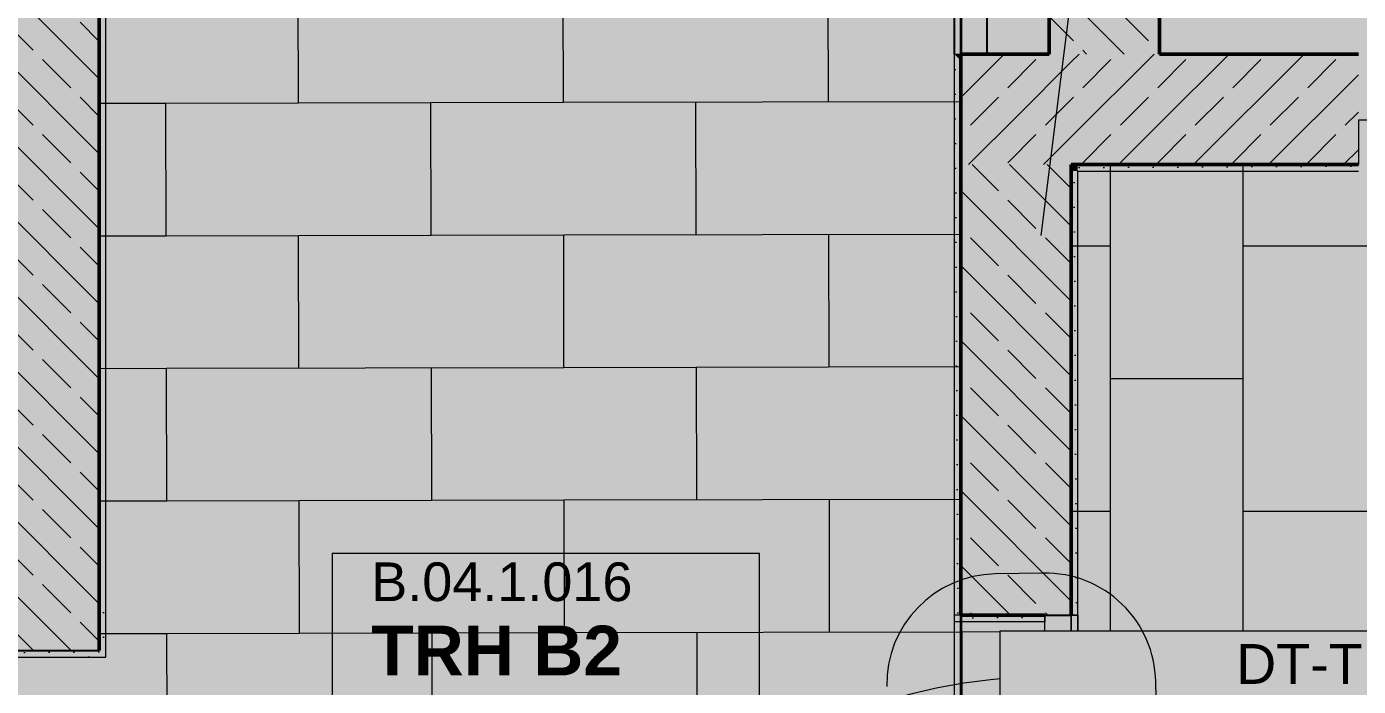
# Model space of a CAD drawing. Header units: metres. Extents: x -22.4 to 53.1, y 133.6 to 157.9.
# Drawn here: x 28.654 to 31.668, y 139.459 to 140.952 of the extents above; entities that cross this region are included whole.
import ezdxf

# ---------------------------------------------------------------- set-up
doc = ezdxf.new("R2010")
doc.units = ezdxf.units.M
doc.header["$MEASUREMENT"] = 0
for name, pattern in [('Strich-Doppel-Punktlinie', [0.006, 0.004, -0.0005, 0.00025, -0.0005, 0.00025, -0.0005]), ('Strichlinie-über-Schnitt', [0.0023, 0.0008, -0.0015]), ('Strichpunktlinie', [0.006703, 0.003528, -0.001764, 0, -0.001411]), ('Wipeout_Contour', [1, 0, -1])]:
    doc.linetypes.add(name, pattern=pattern)
for name, color, linetype in [('00  Raster', 7, 'Continuous'), ('10  Treppen + Rampen', 7, 'Continuous'), ('10  Wand Massiv', 7, 'Continuous'), ('10  Wand Massiv_Fenster', 7, 'Continuous'), ('10  Wand Massiv_Schnittschraffur', 7, 'Continuous'), ('10  Wand Massiv_Tür', 7, 'Continuous'), ('20  Boden Aufbauten', 7, 'Continuous'), ('20  Boden Aufbauten_Deckschraffur', 7, 'Continuous'), ('20  Bodenspiegel + Einbauten', 7, 'Continuous'), ('20  Wand Leichtbau', 7, 'Continuous'), ('20  Wand Leichtbau_Schnittschraffur', 7, 'Continuous'), ('50  NUF - Raumstempel', 7, 'Continuous'), ('Neubau_10  Treppen + Rampen', 7, 'Continuous'), ('Neubau_20  Bodenschott', 7, 'Continuous'), ('Neubau_20  Bodenschott_Deckschraffur', 7, 'Continuous')]:
    doc.layers.add(name, color=color, linetype=linetype)
doc.styles.add('ERSTELLTER_STIL_1', font='')
doc.styles.add('ERSTELLTER_STIL_3', font='')
doc.styles.get('ERSTELLTER_STIL_1').set_extended_font_data('Arial')
doc.styles.get('ERSTELLTER_STIL_3').set_extended_font_data('Arial', bold=True)
pattern_1 = [(26.86749, (-110.107942, 75.264664), (-0.0112982155, 0.0223013526), [0, -0.025])]
pattern_2 = [(315, (-110.10794, 75.26466), (0.08485281, 0.08485281), []), (315, (-110.06552, 75.30709), (0.08485281, 0.08485281), [0.09, -0.03])]
pattern_3 = [(45, (-110.10794, 75.26466), (-0.08485281, 0.08485281), []), (45, (-110.15037, 75.30709), (-0.08485281, 0.08485281), [0.09, -0.03])]

# ---------------------------------------------------------------- blocks, each defined once
blk = doc.blocks.new('*X3', base_point=(-23.4289, 120.7796))
at = {"layer": '20  Boden Aufbauten_Deckschraffur', "color": 254, "linetype": 'Continuous', "lineweight": 18, "ltscale": 1000, "true_color": 0xdfdfdf}
for p, q in [((31.7069, 140.7399), (31.7069, 140.1555)), ((32.0069, 140.7399), (32.0069, 140.1555)), ((32.0069, 140.7399), (32.0069, 140.1555)), ((32.3069, 140.7399), (32.3069, 140.1555)), ((32.6069, 140.7399), (32.6069, 140.1555)), ((32.6069, 140.7399), (32.6069, 140.1555)), ((31.1069, 140.6399), (31.1069, 140.1555)), ((31.4069, 140.6399), (31.4069, 140.1555)), ((31.4069, 140.6399), (31.4069, 140.1555)), ((32.9069, 140.6399), (32.9069, 140.1555)), ((31.0184, 140.4555), (31.1069, 140.4555)), ((31.4069, 140.4555), (31.7069, 140.4555)), ((32.0069, 140.4555), (32.3069, 140.4555)), ((32.6069, 140.4555), (32.9069, 140.4555)), ((31.1069, 140.1555), (31.1069, 139.2555)), ((31.1069, 140.1555), (31.1069, 139.2555)), ((31.1069, 140.1555), (31.4069, 140.1555)), ((31.4069, 140.1555), (31.4069, 139.2555)), ((31.7069, 140.1555), (31.7069, 139.2555)), ((31.7069, 140.1555), (31.7069, 139.2555)), ((31.7069, 140.1555), (32.0069, 140.1555)), ((32.0069, 140.1555), (32.0069, 139.2555)), ((32.3069, 140.1555), (32.3069, 139.2555)), ((32.3069, 140.1555), (32.3069, 139.2555)), ((32.3069, 140.1555), (32.6069, 140.1555)), ((32.6069, 140.1555), (32.6069, 139.2555)), ((32.9069, 140.1555), (32.9069, 139.2555)), ((32.9069, 140.1555), (32.9069, 139.2555)), ((32.9069, 140.1555), (33.1556, 140.1555)), ((31.0184, 139.8555), (31.1069, 139.8555)), ((31.4069, 139.8555), (31.7069, 139.8555)), ((32.0069, 139.8555), (32.3069, 139.8555)), ((32.6069, 139.8555), (32.9069, 139.8555)), ((31.1069, 139.5555), (31.4069, 139.5555)), ((31.7069, 139.5555), (32.0069, 139.5555)), ((32.3069, 139.5555), (32.6069, 139.5555)), ((32.9069, 139.5555), (33.1556, 139.5555)), ((31.0184, 139.2555), (31.1069, 139.2555)), ((31.1069, 139.2555), (31.1069, 138.3555)), ((31.4069, 139.2555), (31.4069, 138.3555)), ((31.4069, 139.2555), (31.4069, 138.3555)), ((31.4069, 139.2555), (31.7069, 139.2555)), ((31.7069, 139.2555), (31.7069, 138.3555)), ((32.0069, 139.2555), (32.0069, 138.3555)), ((32.0069, 139.2555), (32.0069, 138.3555)), ((32.0069, 139.2555), (32.3069, 139.2555)), ((32.3069, 139.2555), (32.3069, 138.3555)), ((32.6069, 139.2555), (32.6069, 138.3555)), ((32.6069, 139.2555), (32.6069, 138.3555)), ((32.6069, 139.2555), (32.9069, 139.2555)), ((32.9069, 139.2555), (32.9069, 138.3555)), ((31.1069, 138.9555), (31.4069, 138.9555)), ((31.7069, 138.9555), (32.0069, 138.9555)), ((32.3069, 138.9555), (32.6069, 138.9555)), ((32.9069, 138.9555), (33.1556, 138.9555)), ((31.0184, 138.6555), (31.1069, 138.6555)), ((31.4069, 138.6555), (31.7069, 138.6555)), ((32.0069, 138.6555), (32.3069, 138.6555)), ((32.6069, 138.6555), (32.9069, 138.6555)), ((31.1069, 138.3555), (31.1069, 137.8749)), ((31.1069, 138.3555), (31.1069, 137.8749)), ((31.1069, 138.3555), (31.4069, 138.3555)), ((31.4069, 138.3555), (31.4069, 137.8749)), ((31.7069, 138.3555), (31.7069, 137.8749)), ((31.7069, 138.3555), (31.7069, 137.8749)), ((31.7069, 138.3555), (32.0069, 138.3555)), ((32.0069, 138.3555), (32.0069, 137.8749)), ((32.3069, 138.3555), (32.3069, 137.8749)), ((32.3069, 138.3555), (32.3069, 137.8749)), ((32.3069, 138.3555), (32.6069, 138.3555)), ((32.6069, 138.3555), (32.6069, 137.8749)), ((32.9069, 138.3555), (32.9069, 137.8749)), ((32.9069, 138.3555), (32.9069, 137.8749)), ((32.9069, 138.3555), (33.1556, 138.3555)), ((31.0184, 138.0555), (31.1069, 138.0555)), ((31.4069, 138.0555), (31.7069, 138.0555)), ((32.0069, 138.0555), (32.3069, 138.0555)), ((32.6069, 138.0555), (32.9069, 138.0555))]:
    blk.add_line(p, q, dxfattribs=at)
blk = doc.blocks.new('*X23', base_point=(-23.4289, 120.7796))
at = {"layer": '20  Boden Aufbauten_Deckschraffur', "color": 254, "linetype": 'Continuous', "lineweight": 18, "ltscale": 1000, "true_color": 0xdfdfdf}
for p, q in [((29.2691, 140.7795), (29.2684, 141.0795)), ((29.869, 140.7807), (29.8684, 141.0807)), ((30.469, 140.782), (30.4684, 141.082)), ((28.8184, 140.7785), (28.9691, 140.7788)), ((28.8184, 140.7785), (28.9691, 140.7788)), ((28.9691, 140.7788), (29.869, 140.7807)), ((28.9697, 140.4788), (28.9691, 140.7788)), ((29.5697, 140.4801), (29.5691, 140.7801)), ((29.869, 140.7807), (30.7684, 140.7826)), ((29.869, 140.7807), (30.7684, 140.7826)), ((30.1697, 140.4814), (30.169, 140.7814)), ((28.8184, 140.4785), (28.9697, 140.4788)), ((28.9697, 140.4788), (29.8697, 140.4807)), ((28.9697, 140.4788), (29.8697, 140.4807)), ((29.2703, 140.1795), (29.2697, 140.4795)), ((29.8697, 140.4807), (30.7684, 140.4826)), ((29.8703, 140.1807), (29.8697, 140.4807)), ((30.4703, 140.182), (30.4697, 140.482)), ((28.8184, 140.1785), (28.9703, 140.1788)), ((28.8184, 140.1785), (28.9703, 140.1788)), ((28.9703, 140.1788), (29.8703, 140.1807)), ((28.971, 139.8788), (28.9703, 140.1788)), ((29.571, 139.8801), (29.5703, 140.1801)), ((29.8703, 140.1807), (30.7684, 140.1826)), ((29.8703, 140.1807), (30.7684, 140.1826)), ((30.171, 139.8814), (30.1703, 140.1814)), ((28.8184, 139.8785), (28.971, 139.8788)), ((28.971, 139.8788), (29.871, 139.8807)), ((28.971, 139.8788), (29.871, 139.8807)), ((29.2716, 139.5795), (29.271, 139.8795)), ((29.871, 139.8807), (30.7684, 139.8826)), ((29.8716, 139.5807), (29.871, 139.8807)), ((30.4716, 139.582), (30.471, 139.882)), ((28.8184, 139.5785), (28.9716, 139.5788)), ((28.8184, 139.5785), (28.9716, 139.5788)), ((28.9716, 139.5788), (29.8716, 139.5807)), ((28.9722, 139.2788), (28.9716, 139.5788)), ((29.5722, 139.2801), (29.5716, 139.5801)), ((29.8716, 139.5807), (30.7716, 139.5826)), ((29.8716, 139.5807), (30.7716, 139.5826)), ((30.1722, 139.2814), (30.1716, 139.5814)), ((30.7716, 139.5826), (31.0184, 139.5832)), ((30.7722, 139.2826), (30.7716, 139.5826))]:
    blk.add_line(p, q, dxfattribs=at)

msp = doc.modelspace()

# ---------------------------------------------------------------- hatches: boundary and pattern name
at = {"layer": '10  Wand Massiv_Schnittschraffur', "linetype": 'Continuous', "lineweight": 0, "true_color": 0xffffff}
for points in [[(28.8184, 143.5249), (28.5684, 143.5249), (28.5684, 139.5399), (28.8184, 139.5399)], [(28.8334, 143.5249), (28.8184, 143.5249), (28.8184, 139.6749), (28.8334, 139.6749)], [(31.2184, 140.8899), (31.2184, 142.8399), (30.9684, 142.8399), (30.9684, 140.8899)], [(30.7534, 140.8899), (30.7684, 140.8757), (30.7684, 140.8899)], [(30.7684, 140.8757), (30.7534, 140.8899), (30.7534, 139.6199), (30.7684, 139.6199)], [(31.0184, 140.8899), (30.7684, 140.8899), (30.7684, 140.8757), (31.0176, 140.6399), (31.0184, 140.6399)], [(31.0176, 140.6399), (30.7684, 140.8757), (30.7684, 140.6399)], [(31.0184, 140.6399), (31.2184, 140.6399), (31.2184, 140.8899), (31.0184, 140.8899)], [(31.2184, 140.8899), (31.2184, 140.6399), (31.6684, 140.6399), (31.6684, 140.8899)], [(31.0176, 140.6399), (30.7684, 140.6399), (30.7684, 139.6199), (30.9584, 139.6199), (31.0184, 139.6199), (31.0184, 140.6391)], [(31.0184, 140.6399), (31.0176, 140.6399), (31.0184, 140.6391)], [(31.0184, 140.6399), (31.0184, 140.6391), (31.0334, 140.6249), (31.0334, 140.6399)], [(31.0334, 140.6249), (31.0184, 140.6391), (31.0184, 140.6249)], [(31.0184, 140.6249), (31.0184, 139.6199), (31.0334, 139.6199), (31.0334, 140.6249)], [(31.0334, 140.6249), (31.2184, 140.6249), (31.2184, 140.6399), (31.0334, 140.6399)], [(31.2184, 140.6399), (31.2184, 140.6249), (31.6684, 140.6249), (31.6684, 140.6399)], [(28.8334, 139.6749), (28.8184, 139.6749), (28.8184, 139.5399), (28.8334, 139.5399)], [(30.7534, 139.6199), (30.7534, 139.6049), (30.9584, 139.6049), (30.9584, 139.6199), (30.7684, 139.6199)], [(31.0184, 139.6199), (30.9584, 139.6199), (30.9584, 139.4799), (31.0184, 139.4799)], [(28.8334, 139.5399), (28.5534, 139.5399), (28.5534, 139.5249), (28.8334, 139.5249)]]:
    msp.add_hatch(color=7, dxfattribs=at).paths.add_polyline_path(points)
at = {"layer": '10  Wand Massiv_Schnittschraffur', "linetype": 'Continuous', "lineweight": 13, "true_color": 0x000100}
h = msp.add_hatch(dxfattribs=at)
h.set_pattern_fill('Beton__Stahlbeton_0001', color=98, style=0, pattern_type=2)
h.set_pattern_definition([(135, (-110.10794, 75.26466), (0.08485281, 0.08485281), []), (135, (-110.15037, 75.22224), (0.08485281, 0.08485281), [0.09, -0.03])])
h.paths.add_polyline_path([(28.8184, 143.5249), (28.5684, 143.5249), (28.5684, 139.5399), (28.8184, 139.5399)])
h = msp.add_hatch(dxfattribs=at)
h.set_pattern_fill('Gips_0001', color=98, style=0, pattern_type=2)
h.set_pattern_definition(pattern_1)
h.paths.add_polyline_path([(28.8334, 143.5249), (28.8184, 143.5249), (28.8184, 139.6749), (28.8334, 139.6749)])
h = msp.add_hatch(dxfattribs=at)
h.set_pattern_fill('Beton__Stahlbeton_0001', color=98, style=0, pattern_type=2)
h.set_pattern_definition([(315, (-110.10794, 75.26466), (0.08485281, 0.08485281), []), (315, (-110.06552, 75.30709), (0.08485281, 0.08485281), [0.09, -0.03])])
h.paths.add_polyline_path([(31.2184, 140.8899), (31.2184, 142.8399), (30.9684, 142.8399), (30.9684, 140.8899)])
h = msp.add_hatch(dxfattribs=at)
h.set_pattern_fill('Gips_0001', color=98, style=0, pattern_type=2)
h.set_pattern_definition(pattern_1)
h.paths.add_polyline_path([(30.7534, 140.8899), (30.7684, 140.8757), (30.7684, 140.8899)])
h = msp.add_hatch(dxfattribs=at)
h.set_pattern_fill('Gips_0001', color=98, style=0, pattern_type=2)
h.set_pattern_definition(pattern_1)
h.paths.add_polyline_path([(30.7684, 140.8757), (30.7534, 140.8899), (30.7534, 139.6199), (30.7684, 139.6199)])
h = msp.add_hatch(dxfattribs=at)
h.set_pattern_fill('Beton__Stahlbeton_0001', color=98, style=0, pattern_type=2)
h.set_pattern_definition(pattern_3)
h.paths.add_polyline_path([(31.0184, 140.8899), (30.7684, 140.8899), (30.7684, 140.8757), (31.0176, 140.6399), (31.0184, 140.6399)])
h = msp.add_hatch(dxfattribs=at)
h.set_pattern_fill('Beton__Stahlbeton_0001', color=98, style=0, pattern_type=2)
h.set_pattern_definition(pattern_3)
h.paths.add_polyline_path([(31.0176, 140.6399), (30.7684, 140.8757), (30.7684, 140.6399)])
h = msp.add_hatch(dxfattribs=at)
h.set_pattern_fill('Beton__Stahlbeton_0001', color=98, style=0, pattern_type=2)
h.set_pattern_definition(pattern_3)
h.paths.add_polyline_path([(31.0184, 140.6399), (31.2184, 140.6399), (31.2184, 140.8899), (31.0184, 140.8899)])
h = msp.add_hatch(dxfattribs=at)
h.set_pattern_fill('Beton__Stahlbeton_0001', color=98, style=0, pattern_type=2)
h.set_pattern_definition([(45, (-110.10794, 75.26466), (-0.08485281, 0.08485281), []), (45, (-110.15037, 75.30709), (-0.08485281, 0.08485281), [0.09, -0.03])])
h.paths.add_polyline_path([(31.2184, 140.8899), (31.2184, 140.6399), (31.6684, 140.6399), (31.6684, 140.8899)])
h = msp.add_hatch(dxfattribs=at)
h.set_pattern_fill('Beton__Stahlbeton_0001', color=98, style=0, pattern_type=2)
h.set_pattern_definition(pattern_2)
h.paths.add_polyline_path([(31.0176, 140.6399), (30.7684, 140.6399), (30.7684, 139.6199), (30.9584, 139.6199), (31.0184, 139.6199), (31.0184, 140.6391)])
h = msp.add_hatch(dxfattribs=at)
h.set_pattern_fill('Beton__Stahlbeton_0001', color=98, style=0, pattern_type=2)
h.set_pattern_definition(pattern_2)
h.paths.add_polyline_path([(31.0184, 140.6399), (31.0176, 140.6399), (31.0184, 140.6391)])
h = msp.add_hatch(dxfattribs=at)
h.set_pattern_fill('Gips_0001', color=98, style=0, pattern_type=2)
h.set_pattern_definition(pattern_1)
h.paths.add_polyline_path([(31.0184, 140.6399), (31.0184, 140.6391), (31.0334, 140.6249), (31.0334, 140.6399)])
h = msp.add_hatch(dxfattribs=at)
h.set_pattern_fill('Gips_0001', color=98, style=0, pattern_type=2)
h.set_pattern_definition(pattern_1)
h.paths.add_polyline_path([(31.0334, 140.6249), (31.0184, 140.6391), (31.0184, 140.6249)])
h = msp.add_hatch(dxfattribs=at)
h.set_pattern_fill('Gips_0001', color=98, style=0, pattern_type=2)
h.set_pattern_definition(pattern_1)
h.paths.add_polyline_path([(31.0184, 140.6249), (31.0184, 139.6199), (31.0334, 139.6199), (31.0334, 140.6249)])
h = msp.add_hatch(dxfattribs=at)
h.set_pattern_fill('Gips_0001', color=98, style=0, pattern_type=2)
h.set_pattern_definition(pattern_1)
h.paths.add_polyline_path([(31.0334, 140.6249), (31.2184, 140.6249), (31.2184, 140.6399), (31.0334, 140.6399)])
h = msp.add_hatch(dxfattribs=at)
h.set_pattern_fill('Gips_0001', color=98, style=0, pattern_type=2)
h.set_pattern_definition(pattern_1)
h.paths.add_polyline_path([(31.2184, 140.6399), (31.2184, 140.6249), (31.6684, 140.6249), (31.6684, 140.6399)])
h = msp.add_hatch(dxfattribs=at)
h.set_pattern_fill('Gips_0001', color=98, style=0, pattern_type=2)
h.set_pattern_definition(pattern_1)
h.paths.add_polyline_path([(28.8334, 139.6749), (28.8184, 139.6749), (28.8184, 139.5399), (28.8334, 139.5399)])
h = msp.add_hatch(dxfattribs=at)
h.set_pattern_fill('Gips_0001', color=98, style=0, pattern_type=2)
h.set_pattern_definition(pattern_1)
h.paths.add_polyline_path([(30.7534, 139.6199), (30.7534, 139.6049), (30.9584, 139.6049), (30.9584, 139.6199), (30.7684, 139.6199)])
h = msp.add_hatch(dxfattribs=at)
h.set_pattern_fill('Gips_0001', color=98, style=0, pattern_type=2)
h.set_pattern_definition(pattern_1)
h.paths.add_polyline_path([(28.8334, 139.5399), (28.5534, 139.5399), (28.5534, 139.5249), (28.8334, 139.5249)])
at = {"layer": '20  Boden Aufbauten_Deckschraffur', "linetype": 'Continuous', "lineweight": 0, "true_color": 0xffffff}
for points in [[(29.0534, 143.5399), (28.8184, 143.5399), (28.8184, 139.5399), (28.5684, 139.5399), (28.5684, 138.0399), (30.7684, 138.0399), (30.7684, 138.1399), (31.0184, 138.1399), (31.0184, 139.6199), (30.7684, 139.6199), (30.7684, 143.5399), (30.5334, 143.5399), (30.5334, 143.7899), (29.0534, 143.7899)], [(31.0184, 138.1399), (31.0184, 137.8749), (33.1556, 137.8749), (33.1556, 140.6399), (32.9184, 140.6399), (32.7284, 140.6399), (32.7284, 140.7399), (31.6684, 140.7399), (31.6684, 140.6399), (31.0184, 140.6399), (31.0184, 139.6199)]]:
    msp.add_hatch(color=7, dxfattribs=at).paths.add_polyline_path(points)
at = {"layer": '20  Wand Leichtbau_Schnittschraffur', "linetype": 'Continuous', "lineweight": 18}
msp.add_hatch(color=9, dxfattribs=at).paths.add_polyline_path([(30.8284, 140.8899), (30.8284, 142.8399), (30.7534, 142.8399), (30.7534, 140.8899)])
at = {"layer": 'Neubau_20  Bodenschott_Deckschraffur', "linetype": 'Continuous', "lineweight": 0, "true_color": 0xbf0000}
for points in [[(30.7534, 139.6199), (30.7534, 138.1399), (30.7684, 138.1399), (30.7684, 139.6199)], [(31.0184, 138.1399), (31.0184, 139.6199), (30.7684, 139.6199), (30.7684, 138.1399)], [(31.0334, 138.1399), (31.0334, 139.6199), (31.0184, 139.6199), (31.0184, 138.1399)]]:
    msp.add_hatch(color=12, dxfattribs=at).paths.add_polyline_path(points)

# ---------------------------------------------------------------- linework, layer by layer
at = {"layer": '00  Raster', "color": 7, "linetype": 'Strichpunktlinie', "lineweight": 13, "ltscale": 1000}
msp.add_line((30.7684, 138.9891), (30.7684, 155.8899), dxfattribs=at)
at = {"layer": '10  Wand Massiv', "color": 7, "linetype": 'Continuous', "lineweight": 50, "ltscale": 1000}
for p, q in [((28.8184, 139.6749), (28.8184, 143.5249)), ((30.7684, 140.8899), (30.7684, 140.8757)), ((30.7684, 140.8899), (30.7684, 140.8757)), ((30.7684, 140.8757), (30.7684, 140.6399)), ((30.7684, 140.8757), (30.7684, 140.6399)), ((30.7684, 140.6399), (30.7684, 139.6199)), ((31.0184, 140.6399), (31.0184, 140.6391)), ((31.0184, 140.6399), (31.0184, 140.6391)), ((31.0184, 140.6399), (31.2184, 140.6399)), ((31.0184, 140.6391), (31.0184, 140.6249)), ((31.0184, 140.6391), (31.0184, 140.6249)), ((31.0184, 139.6199), (31.0184, 140.6249)), ((31.2184, 140.6399), (31.6684, 140.6399)), ((30.7684, 139.6199), (30.9584, 139.6199))]:
    msp.add_line(p, q, dxfattribs=at)
at = {"layer": '10  Wand Massiv', "color": 7, "linetype": 'Continuous', "lineweight": 13, "ltscale": 1000}
for p, q in [((30.7534, 139.6199), (30.7534, 139.6049)), ((30.9584, 139.6049), (30.7534, 139.6049)), ((30.9584, 139.6199), (30.9584, 139.6049)), ((31.0184, 139.6199), (31.0334, 139.6199))]:
    msp.add_line(p, q, dxfattribs=at)
at = {"layer": '10  Wand Massiv', "color": 7, "linetype": 'Continuous', "lineweight": 25, "ltscale": 1000}
msp.add_line((30.9584, 139.6199), (31.0184, 139.6199), dxfattribs=at)
at = {"layer": '10  Wand Massiv', "color": 7, "linetype": 'Continuous', "lineweight": 13, "ltscale": 1000, "flags": 128}
for points in [[(28.8334, 139.6749), (28.8334, 143.5249)], [(30.7534, 140.8899), (30.7684, 140.8899)], [(30.7534, 140.8899), (30.7534, 139.6199)], [(31.0334, 139.6199), (31.0334, 140.6249)], [(31.0334, 140.6249), (31.2184, 140.6249)], [(31.2184, 140.6249), (31.6684, 140.6249)]]:
    msp.add_lwpolyline(points, dxfattribs=at)
at = {"layer": '10  Wand Massiv', "color": 7, "linetype": 'Continuous', "lineweight": 50, "ltscale": 1000, "flags": 128}
for points in [[(30.9684, 142.8399), (30.9684, 140.8899)], [(31.2184, 140.8899), (31.2184, 142.8399)], [(30.9684, 140.8899), (30.7684, 140.8899)], [(31.6684, 140.8899), (31.2184, 140.8899)]]:
    msp.add_lwpolyline(points, dxfattribs=at)
at = {"layer": '10  Wand Massiv_Fenster', "color": 7, "linetype": 'Continuous', "lineweight": 50, "ltscale": 1000}
msp.add_line((28.8184, 139.5399), (28.8184, 139.6749), dxfattribs=at)
at = {"layer": '10  Wand Massiv_Fenster', "color": 7, "linetype": 'Continuous', "lineweight": 13, "ltscale": 1000}
for p, q in [((28.8334, 139.5399), (28.8334, 139.6749)), ((28.8334, 139.5249), (28.8334, 139.5399)), ((28.5534, 139.5249), (28.8334, 139.5249))]:
    msp.add_line(p, q, dxfattribs=at)
at = {"layer": '10  Wand Massiv_Fenster', "color": 7, "linetype": 'Continuous', "lineweight": 25, "ltscale": 1000}
msp.add_line((28.5684, 139.5399), (28.8184, 139.5399), dxfattribs=at)
at = {"layer": '10  Wand Massiv_Tür', "color": 7, "linetype": 'Continuous', "lineweight": 13, "ltscale": 1000}
for p, q in [((30.7534, 139.6199), (30.7534, 139.6049)), ((30.9584, 139.6049), (30.7534, 139.6049)), ((31.0184, 139.6199), (31.0334, 139.6199))]:
    msp.add_line(p, q, dxfattribs=at)
at = {"layer": '10  Wand Massiv_Tür', "color": 7, "linetype": 'Strichlinie-über-Schnitt', "lineweight": 13, "ltscale": 1000}
for p, q in [((30.7534, 139.6049), (30.7534, 138.1549)), ((31.0334, 139.6199), (31.0334, 138.1399))]:
    msp.add_line(p, q, dxfattribs=at)
at = {"layer": '10  Wand Massiv_Tür', "color": 7, "linetype": 'Continuous', "lineweight": 18, "ltscale": 1000}
for p, q in [((30.9584, 139.4799), (30.9584, 139.6199)), ((30.9584, 139.6199), (31.0184, 139.6199)), ((31.0184, 139.6199), (31.0184, 139.4799)), ((31.0184, 139.4799), (30.9584, 139.4799))]:
    msp.add_line(p, q, dxfattribs=at)
at = {"layer": '10  Wand Massiv_Tür', "color": 7, "linetype": 'Continuous', "lineweight": 25, "ltscale": 1000}
msp.add_line((30.9584, 139.6199), (31.0184, 139.6199), dxfattribs=at)
msp.add_line((30.9584, 139.6199), (31.0184, 139.6199), dxfattribs=at)
at = {"layer": '10  Wand Massiv_Tür', "color": 7, "linetype": 'Continuous', "lineweight": 13, "ltscale": 1000}
msp.add_arc((30.9584, 138.2799), 1.2, 90, 180, dxfattribs=at)
at = {"layer": '20  Boden Aufbauten', "color": 7, "linetype": 'Continuous', "lineweight": 13, "ltscale": 1000, "flags": 128}
msp.add_lwpolyline([(29.0534, 143.5399), (28.8184, 143.5399), (28.8184, 139.5399), (28.5684, 139.5399), (28.5684, 138.0399), (30.7684, 138.0399), (30.7684, 138.1399), (31.0184, 138.1399), (31.0184, 139.6199), (30.7684, 139.6199), (30.7684, 143.5399), (30.5334, 143.5399), (30.5334, 143.7899), (29.0534, 143.7899)], close=True, dxfattribs=at)
msp.add_lwpolyline([(33.1556, 140.6399), (32.9184, 140.6399), (32.7284, 140.6399), (32.7284, 140.7399), (31.6684, 140.7399), (31.6684, 140.6399), (31.0184, 140.6399), (31.0184, 139.6199), (31.0184, 138.1399), (31.0184, 137.8749), (33.1556, 137.8749)], dxfattribs=at)
at = {"layer": '20  Bodenspiegel + Einbauten', "color": 251, "linetype": 'Strich-Doppel-Punktlinie', "lineweight": 18, "ltscale": 1000, "true_color": 0x5f5f5f}
msp.add_line((30.9553, 139.7153), (30.8463, 139.7134), dxfattribs=at)
at = {"layer": '20  Wand Leichtbau', "color": 7, "linetype": 'Continuous', "lineweight": 25, "ltscale": 1000, "flags": 128}
for points in [[(30.7534, 142.8399), (30.7534, 140.8899)], [(30.8284, 140.8899), (30.8284, 142.8399)]]:
    msp.add_lwpolyline(points, dxfattribs=at)
at = {"layer": '20  Wand Leichtbau', "color": 7, "linetype": 'Continuous', "lineweight": 13, "ltscale": 1000, "flags": 128}
msp.add_lwpolyline([(30.7534, 140.8899), (30.8284, 140.8899)], dxfattribs=at)
at = {"layer": '50  NUF - Raumstempel', "color": 7, "linetype": 'Continuous', "lineweight": 13, "ltscale": 1000}
for p, q in [((30.3126, 139.7594), (29.3456, 139.7594)), ((29.3456, 139.7594), (29.3456, 139.0326)), ((30.3126, 139.0326), (30.3126, 139.7594))]:
    msp.add_line(p, q, dxfattribs=at)
at = {"layer": 'Neubau_20  Bodenschott', "color": 7, "linetype": 'Continuous', "lineweight": 18, "ltscale": 1000, "flags": 128}
for points in [[(30.7684, 139.6199), (30.7534, 139.6199)], [(30.7534, 139.6199), (30.7534, 138.1399)], [(31.0184, 139.6199), (30.7684, 139.6199)], [(31.0334, 139.6199), (31.0184, 139.6199)], [(31.0334, 138.1399), (31.0334, 139.6199)]]:
    msp.add_lwpolyline(points, dxfattribs=at)

# ---------------------------------------------------------------- block references
at = {"layer": '10  Treppen + Rampen', "color": 7, "linetype": 'Continuous', "lineweight": 13, "ltscale": 1000}
for name in ['*X23', '*X3']:
    msp.add_blockref(name, (-23.4289, 120.7796), dxfattribs=at)

# ---------------------------------------------------------------- texts
at = {"layer": '50  NUF - Raumstempel', "color": 7, "linetype": 'Continuous', "lineweight": 18, "attachment_point": 1}
for s, insert, char_height, style in [('\\A1;{\\pql;\\pt0;\\fArial|b0|i0|c0|p38;B.04.1.016}', (29.434, 139.7394), 0.0875, 'ERSTELLTER_STIL_1'), ('\\A1;{\\pqj;\\pt0;\\fArial|b1|i0|c0|p38;TRH B2}', (29.434, 139.5962), 0.1125, 'ERSTELLTER_STIL_3')]:
    msp.add_mtext(s, dxfattribs=dict(at, insert=insert, char_height=char_height, style=style))

# ---------------------------------------------------------------- next in the draw order: wipeouts: each hides what was drawn before it
at = {"color": 254, "linetype": 'Wipeout_Contour', "lineweight": 0, "ltscale": 572.006391}
msp.add_wipeout([(32.6065, 139.5839), (30.8565, 139.5839), (30.8565, 139.2839), (32.6065, 139.2839)], dxfattribs=at).dxf.layer = '20  Bodenspiegel + Einbauten'

# ---------------------------------------------------------------- next in the draw order: hatches: boundary and pattern name
at = {"layer": 'Neubau_10  Treppen + Rampen', "linetype": 'Continuous', "lineweight": 0, "true_color": 0x8f8f8f}
msp.add_hatch(color=252, dxfattribs=at).paths.add_polyline_path([(28.7749, 133.7291), (33.1556, 133.7291), (33.1556, 153.3959), (30.7684, 153.3959), (30.7684, 137.7749), (29.282, 137.7749)])

# ---------------------------------------------------------------- next in the draw order: linework, layer by layer
at = {"layer": '00  Raster', "color": 7, "linetype": 'Strichpunktlinie', "lineweight": 13, "ltscale": 1000}
msp.add_line((30.1044, 133.7291), (33.1297, 157.8648), dxfattribs=at)
at = {"layer": '20  Bodenspiegel + Einbauten', "color": 251, "linetype": 'Strich-Doppel-Punktlinie', "lineweight": 18, "ltscale": 1000, "true_color": 0x5f5f5f}
msp.add_line((31.2329, 138.1711), (31.2098, 139.4698), dxfattribs=at)
at = {"layer": '20  Bodenspiegel + Einbauten', "color": 251, "linetype": 'Continuous', "lineweight": 18, "ltscale": 1000, "true_color": 0x5f5f5f, "flags": 128}
msp.add_lwpolyline([(32.6065, 139.5839), (30.8565, 139.5839), (30.8565, 139.2839), (32.6065, 139.2839)], close=True, dxfattribs=at)
at = {"layer": '20  Bodenspiegel + Einbauten', "color": 251, "linetype": 'Strich-Doppel-Punktlinie', "lineweight": 18, "ltscale": 1000, "true_color": 0x5f5f5f}
for centre, start, end in [((30.8508, 139.4634), 91.0224, 181.0224), ((30.9598, 139.4653), 1.0224, 91.0224)]:
    msp.add_arc(centre, 0.25, start, end, dxfattribs=at)
at = {"layer": 'Neubau_10  Treppen + Rampen', "color": 8, "linetype": 'Continuous', "lineweight": 35, "ltscale": 1000, "flags": 128}
msp.add_lwpolyline([(33.1556, 153.3959), (30.7684, 153.3959), (30.7684, 137.7749), (29.282, 137.7749), (28.7749, 133.7291)], dxfattribs=at)

# ---------------------------------------------------------------- next in the draw order: texts
at = {"layer": '20  Bodenspiegel + Einbauten', "color": 251, "linetype": 'Continuous', "lineweight": 18, "true_color": 0x5f5f5f, "insert": (31.3917, 139.4633), "char_height": 0.09, "attachment_point": 7, "style": 'ERSTELLTER_STIL_1'}
msp.add_mtext('\\A1;{\\pql;\\fArial|b0|i0|c0|p38;DT-TU 4165}', dxfattribs=at)

doc.saveas('drawing.dxf')
